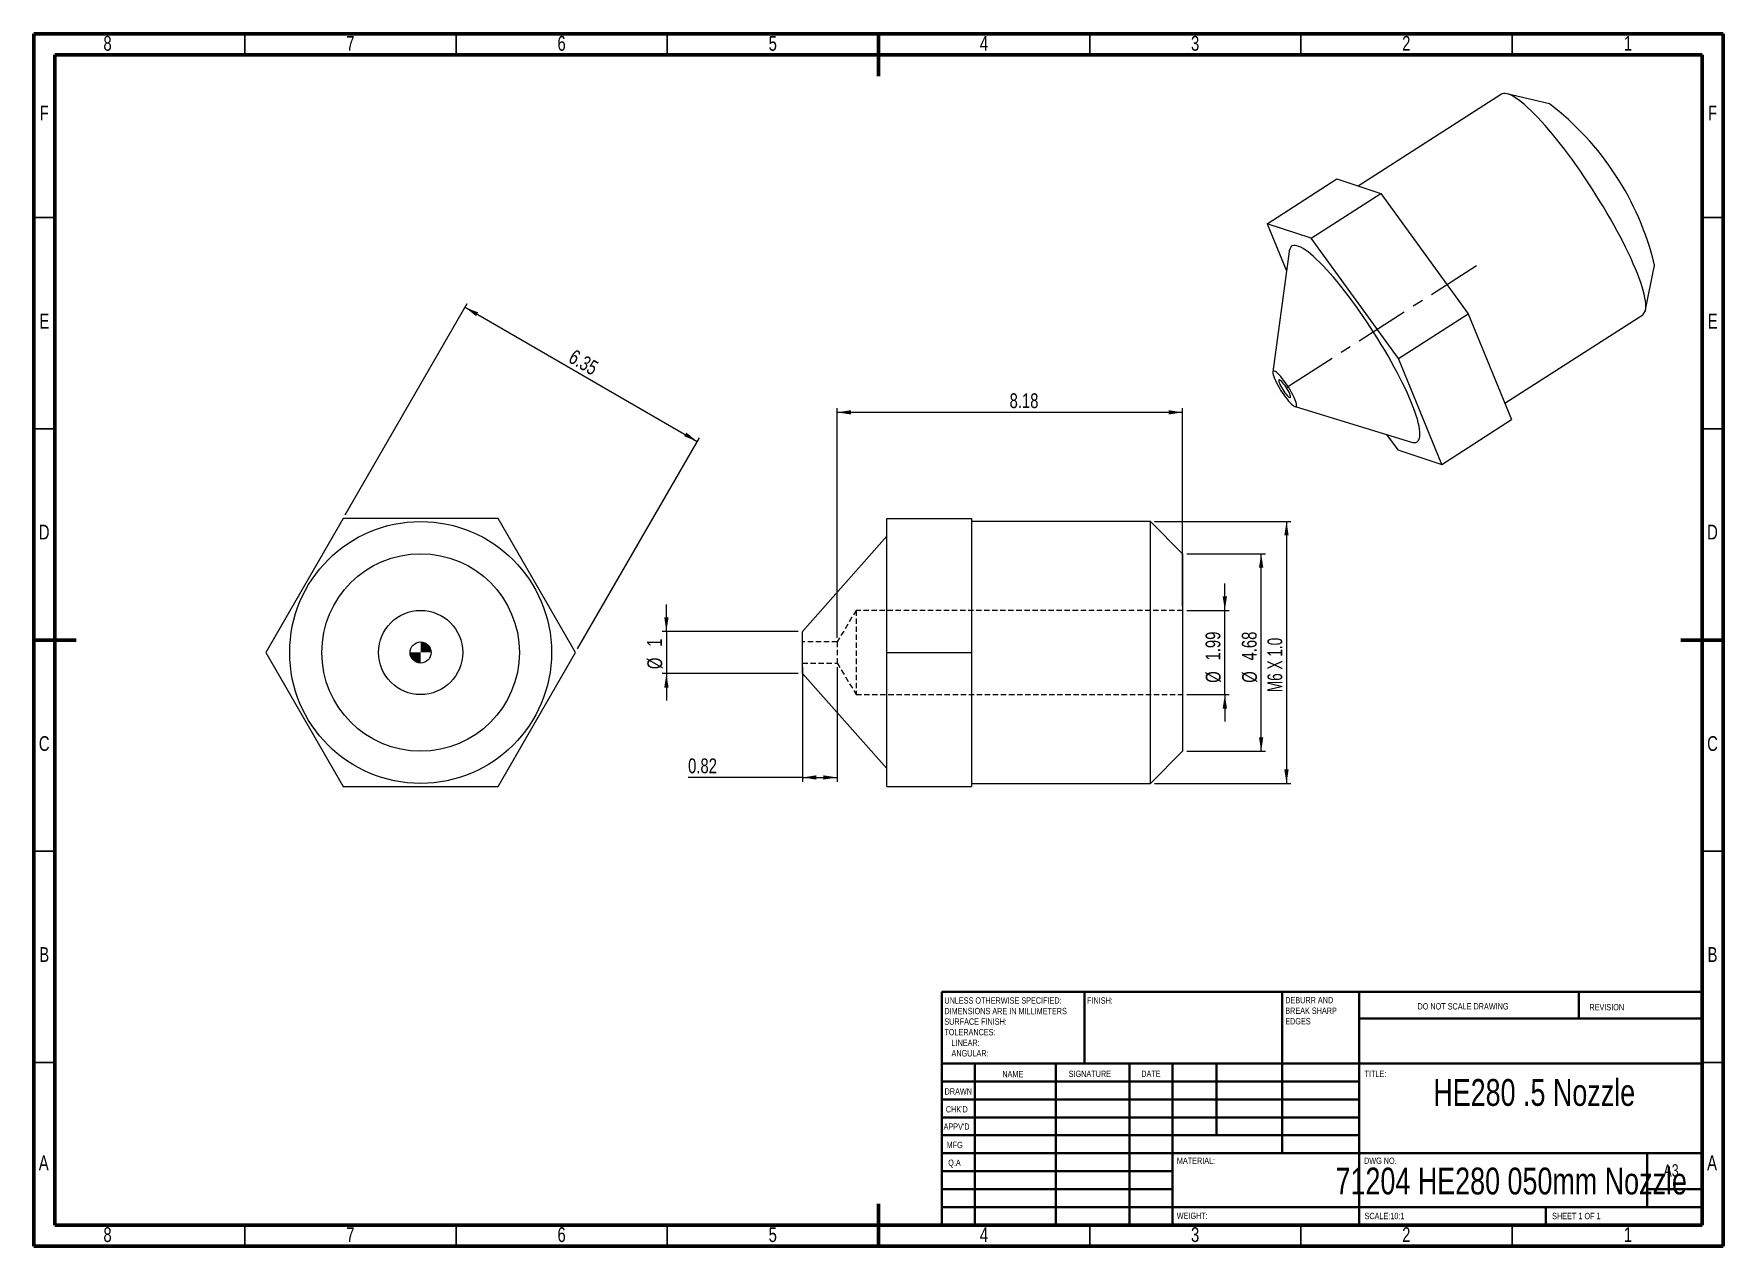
# Model space of a CAD drawing. Header units: millimetres. Extents: x 15 to 415, y 5 to 292.
import ezdxf

# ---------------------------------------------------------------- set-up
doc = ezdxf.new("R2010")
doc.units = ezdxf.units.MM
doc.linetypes.add('CENTERX2', pattern=[20.32, 12.7, -2.54, 2.54, -2.54])
doc.linetypes.add('HIDDEN', pattern=[1.905, 1.27, -0.635])
doc.styles.add('SLDTEXTSTYLE0', font='TXT', dxfattribs={"width": 0.75})
doc.styles.add('SLDTEXTSTYLE1', font='TXT', dxfattribs={"width": 0.686449})
doc.styles.add('SLDTEXTSTYLE2', font='TXT', dxfattribs={"width": 0.6875})
doc.dimstyles.new('SLDDIMSTYLE0', dxfattribs={"dimtxt": 3.5, "dimasz": 3.302, "dimexe": 0, "dimexo": 0.0625, "dimgap": 0.875, "dimtad": 1, "dimlfac": 0.1, "dimrnd": 1e-09, "dimzin": 12, "dimdsep": 46, "dimtxsty": 'SLDTEXTSTYLE0', "dimsah": 1, "dimcen": 0.09, "dimadec": 0, "dimazin": 3, "dimtfac": 1, "dimtofl": 0, "dimtmove": 0, "dimatfit": 3, "dimfxl": 1, "dimfrac": 2, "dimtolj": 1, "dimtzin": 12, "dimarcsym": 0})
doc.dimstyles.new('SLDDIMSTYLE1', dxfattribs={"dimtxt": 3.5, "dimasz": 3.302, "dimexe": 0, "dimexo": 0.0625, "dimgap": 0.875, "dimtad": 1, "dimlfac": 0.1, "dimrnd": 1e-09, "dimzin": 12, "dimdsep": 46, "dimtxsty": 'SLDTEXTSTYLE0', "dimsah": 1, "dimcen": 0.09, "dimadec": 0, "dimazin": 3, "dimtfac": 1, "dimtmove": 0, "dimatfit": 0, "dimfxl": 1, "dimfrac": 2, "dimtolj": 1, "dimtzin": 12, "dimarcsym": 0})
doc.dimstyles.new('SLDDIMSTYLE2', dxfattribs={"dimtxt": 3.5, "dimasz": 3.302, "dimexe": 0, "dimexo": 0.0625, "dimgap": 0.875, "dimtad": 1, "dimlfac": 0.1, "dimrnd": 1e-09, "dimdsep": 46, "dimtxsty": 'SLDTEXTSTYLE0', "dimsah": 1, "dimcen": 0.09, "dimadec": 0, "dimazin": 2, "dimtfac": 1, "dimtofl": 0, "dimtmove": 0, "dimatfit": 3, "dimfxl": 1, "dimfrac": 2, "dimtolj": 1, "dimtzin": 12, "dimarcsym": 0})

# ---------------------------------------------------------------- blocks, each defined once
blk = doc.blocks.new('SW_NOTE_0')
at = {"color": 0, "linetype": 'Continuous', "lineweight": 0, "char_height": 1.5, "attachment_point": 1, "style": 'SLDTEXTSTYLE0'}
for s, insert in [('UNLESS OTHERWISE SPECIFIED:', (0, 1.93)), ('SURFACE FINISH:', (0, -3.07)), ('DIMENSIONS ARE IN MILLIMETERS', (0, -0.57)), ('TOLERANCES:', (0, -5.57)), ('ANGULAR:', (1.69, -10.57)), ('LINEAR:', (1.69, -8.07))]:
    blk.add_mtext(s, dxfattribs=dict(at, insert=insert))
blk = doc.blocks.new('SW_NOTE_1')
at = {"color": 0, "linetype": 'Continuous', "lineweight": 0, "char_height": 1.5, "attachment_point": 1, "style": 'SLDTEXTSTYLE0'}
for s, insert in [('DEBURR AND', (0, 1.93)), ('BREAK SHARP', (0, -0.57)), ('EDGES', (0, -3.07))]:
    blk.add_mtext(s, dxfattribs=dict(at, insert=insert))
blk = doc.blocks.new('_D')
at = {"color": 7, "linetype": 'Continuous', "lineweight": 0}
for p, q in [((88.75, 178.16), (117.6, 228.13)), ((117.1, 227.26), (172.09, 195.51)), ((143.75, 146.41), (172.59, 196.38))]:
    blk.add_line(p, q, dxfattribs=at)
for points in [[(117.1, 227.26), (119.71, 225.17), (120.21, 226.05)], [(172.09, 195.51), (169.49, 197.6), (168.98, 196.72)]]:
    blk.add_solid(points, dxfattribs=at)
at = {"color": 7, "linetype": 'Continuous', "lineweight": 0, "insert": (143.09, 217.47), "char_height": 3.5, "attachment_point": 1, "rotation": 330, "style": 'SLDTEXTSTYLE0'}
blk.add_mtext('6.35', dxfattribs=at)
blk = doc.blocks.new('SW_DOWELSYMBOL_0')
at = {"linetype": 'Continuous', "lineweight": 0}
h = blk.add_hatch(color=0, dxfattribs=at)
edge = h.paths.add_edge_path(flags=0)
edge.add_arc((0, 0), 2.5, 180, 270)
edge.add_line((0, -2.5), (0, 0))
edge.add_line((0, 0), (-2.5, 0))
h = blk.add_hatch(color=0, dxfattribs=at)
edge = h.paths.add_edge_path(flags=0)
edge.add_arc((0, 0), 2.5, 0, 90)
edge.add_line((0, 2.5), (0, 0))
edge.add_line((0, 0), (2.5, 0))
at = {"color": 0, "linetype": 'Continuous', "lineweight": 0}
blk.add_circle((0, 0), 2.5, dxfattribs=at)
blk = doc.blocks.new('_D_1')
at = {"color": 7, "linetype": 'Continuous', "lineweight": 0}
for p, q in [((297, 155.52), (297, 161.87)), ((288, 155.52), (298, 155.52)), ((297, 135.58), (297, 155.52)), ((288, 135.58), (298, 135.58)), ((297, 135.58), (297, 129.23))]:
    blk.add_line(p, q, dxfattribs=at)
for points in [[(297, 155.52), (297.51, 158.82), (296.49, 158.82)], [(297, 135.58), (296.49, 132.28), (297.51, 132.28)]]:
    blk.add_solid(points, dxfattribs=at)
at = {"color": 7, "linetype": 'Continuous', "lineweight": 0, "char_height": 3.5, "attachment_point": 1, "rotation": 90, "style": 'SLDTEXTSTYLE0'}
for s, insert in [('1.99', (292.44, 143.65)), ('%%c', (292.49, 138.37))]:
    blk.add_mtext(s, dxfattribs=dict(at, insert=insert))
blk = doc.blocks.new('_D_2')
at = {"color": 7, "linetype": 'Continuous', "lineweight": 0}
for p, q in [((280.38, 176.55), (312.6, 176.55)), ((311.6, 176.55), (311.6, 114.55)), ((280.38, 114.55), (312.6, 114.55))]:
    blk.add_line(p, q, dxfattribs=at)
for points in [[(311.6, 176.55), (311.09, 173.25), (312.11, 173.25)], [(311.6, 114.55), (312.11, 117.85), (311.09, 117.85)]]:
    blk.add_solid(points, dxfattribs=at)
at = {"color": 7, "linetype": 'Continuous', "lineweight": 0, "insert": (307.09, 136.15), "char_height": 3.5, "attachment_point": 1, "rotation": 90, "style": 'SLDTEXTSTYLE2'}
blk.add_mtext('M6 X 1.0', dxfattribs=at)
blk = doc.blocks.new('_D_3')
at = {"color": 7, "linetype": 'Continuous', "lineweight": 0}
for p, q in [((288, 168.93), (306.6, 168.93)), ((305.6, 122.17), (305.6, 168.93)), ((288, 122.17), (306.6, 122.17))]:
    blk.add_line(p, q, dxfattribs=at)
for points in [[(305.6, 168.93), (305.09, 165.63), (306.11, 165.63)], [(305.6, 122.17), (306.11, 125.47), (305.09, 125.47)]]:
    blk.add_solid(points, dxfattribs=at)
at = {"color": 7, "linetype": 'Continuous', "lineweight": 0, "char_height": 3.5, "attachment_point": 1, "rotation": 90, "style": 'SLDTEXTSTYLE0'}
for s, insert in [('4.68', (301.03, 143.65)), ('%%c', (301.09, 138.37))]:
    blk.add_mtext(s, dxfattribs=dict(at, insert=insert))
blk = doc.blocks.new('_D_4')
at = {"color": 7, "linetype": 'Continuous', "lineweight": 0}
for p, q in [((164.78, 150.55), (164.78, 156.9)), ((196, 150.55), (163.78, 150.55)), ((164.78, 150.55), (164.78, 140.55)), ((196, 140.55), (163.78, 140.55)), ((164.78, 140.55), (164.78, 134.2))]:
    blk.add_line(p, q, dxfattribs=at)
for points in [[(164.78, 150.55), (165.29, 153.85), (164.27, 153.85)], [(164.78, 140.55), (164.27, 137.25), (165.29, 137.25)]]:
    blk.add_solid(points, dxfattribs=at)
at = {"color": 7, "linetype": 'Continuous', "lineweight": 0, "char_height": 3.5, "attachment_point": 1, "rotation": 90, "style": 'SLDTEXTSTYLE0'}
for s, insert in [('1', (160.22, 146.88)), ('%%c', (160.27, 141.6))]:
    blk.add_mtext(s, dxfattribs=dict(at, insert=insert))
blk = doc.blocks.new('_D_5')
at = {"color": 7, "linetype": 'Continuous', "lineweight": 0}
for p, q in [((197, 142.05), (197, 114.96)), ((205.21, 142.05), (205.21, 114.96)), ((197, 115.96), (169.92, 115.96)), ((197, 115.96), (205.21, 115.96))]:
    blk.add_line(p, q, dxfattribs=at)
for points in [[(197, 115.96), (200.3, 115.45), (200.3, 116.47)], [(205.21, 115.96), (201.91, 116.47), (201.91, 115.45)]]:
    blk.add_solid(points, dxfattribs=at)
at = {"color": 7, "linetype": 'Continuous', "lineweight": 0, "insert": (169.92, 120.47), "char_height": 3.5, "attachment_point": 1, "style": 'SLDTEXTSTYLE0'}
blk.add_mtext('0.82', dxfattribs=at)
blk = doc.blocks.new('_D_6')
at = {"color": 7, "linetype": 'Continuous', "lineweight": 0}
for p, q in [((205.21, 149.05), (205.21, 203.39)), ((287, 202.39), (205.21, 202.39)), ((287, 156.52), (287, 203.39))]:
    blk.add_line(p, q, dxfattribs=at)
for points in [[(205.21, 202.39), (208.52, 201.88), (208.52, 202.9)], [(287, 202.39), (283.7, 202.9), (283.7, 201.88)]]:
    blk.add_solid(points, dxfattribs=at)
at = {"color": 7, "linetype": 'Continuous', "lineweight": 0, "insert": (246.04, 206.9), "char_height": 3.5, "attachment_point": 1, "style": 'SLDTEXTSTYLE0'}
blk.add_mtext('8.18', dxfattribs=at)

msp = doc.modelspace()

# ---------------------------------------------------------------- linework, layer by layer
at = {"color": 7, "linetype": 'Continuous', "lineweight": 60}
for p, q in [((15, 292), (415, 292)), ((15, 5), (15, 292)), ((215, 292), (215, 282)), ((415, 292), (415, 5)), ((20, 287), (410, 287)), ((20, 10), (20, 287)), ((410, 287), (410, 10)), ((15, 148.5), (25, 148.5)), ((415, 148.5), (405, 148.5)), ((410, 65.25), (410, 10)), ((215, 5), (215, 15)), ((410, 10), (20, 10)), ((410, 10), (222.8, 10)), ((415, 5), (15, 5))]:
    msp.add_line(p, q, dxfattribs=at)
at = {"color": 7, "linetype": 'Continuous', "lineweight": 30}
for p, q in [((65, 292), (65, 287)), ((115, 292), (115, 287)), ((165, 292), (165, 287)), ((265, 292), (265, 287)), ((315, 292), (315, 287)), ((365, 292), (365, 287)), ((15, 248.5), (20, 248.5)), ((415, 248.5), (410, 248.5)), ((15, 198.5), (20, 198.5)), ((415, 198.5), (410, 198.5)), ((15, 98.5), (20, 98.5)), ((415, 98.5), (410, 98.5)), ((15, 48.5), (20, 48.5)), ((415, 48.5), (410, 48.5)), ((65, 5), (65, 10)), ((115, 5), (115, 10)), ((165, 5), (165, 10)), ((265, 5), (265, 10)), ((315, 5), (315, 10)), ((365, 5), (365, 10))]:
    msp.add_line(p, q, dxfattribs=at)
at = {"color": 7, "linetype": 'Continuous', "lineweight": 15}
for p, q in [((362.469, 277.69), (328.595, 255.968)), ((373.879, 275.407), (363.8, 277.817)), ((307.014, 247.047), (323.53, 257.638)), ((323.53, 257.638), (333.95, 254.203)), ((317.434, 243.611), (333.95, 254.203)), ((333.95, 254.203), (354.625, 225.717)), ((307.014, 247.047), (311.593, 235.864)), ((317.434, 243.611), (307.014, 247.047)), ((312.218, 240.49), (308.361, 211.957)), ((338.109, 215.126), (317.434, 243.611)), ((396.608, 226.656), (398.622, 236.822)), ((338.109, 215.126), (354.625, 225.717)), ((354.625, 225.717), (364.881, 200.667)), ((363.287, 204.562), (395.937, 225.499)), ((348.365, 190.076), (338.109, 215.126)), ((313.624, 203.75), (341.164, 195.352)), ((348.365, 190.076), (364.881, 200.667)), ((335.315, 197.135), (337.946, 193.511)), ((337.946, 193.511), (348.365, 190.076)), ((88.253, 177.297), (69.922, 145.547)), ((124.915, 177.297), (88.253, 177.297)), ((143.245, 145.547), (124.915, 177.297)), ((217.002, 177.297), (237.002, 177.297)), ((217.002, 145.547), (217.002, 177.297)), ((237.002, 177.297), (237.002, 145.547)), ((279.382, 176.547), (237.002, 176.547)), ((287.002, 168.927), (279.382, 176.547)), ((279.382, 145.547), (279.382, 176.547)), ((217.002, 173.047), (197.002, 150.547)), ((287.002, 168.927), (287.002, 145.547)), ((197.002, 145.547), (197.002, 150.547)), ((69.922, 145.547), (88.253, 113.797)), ((124.915, 113.797), (143.245, 145.547)), ((197.002, 140.547), (197.002, 145.547)), ((217.002, 145.547), (237.002, 145.547)), ((217.002, 113.797), (217.002, 145.547)), ((237.002, 145.547), (237.002, 113.797)), ((279.382, 114.547), (279.382, 145.547)), ((287.002, 145.547), (287.002, 122.167)), ((197.002, 140.547), (217.002, 118.047)), ((279.382, 114.547), (287.002, 122.167)), ((88.253, 113.797), (124.915, 113.797)), ((217.002, 113.797), (237.002, 113.797)), ((237.002, 114.547), (279.382, 114.547))]:
    msp.add_line(p, q, dxfattribs=at)
at = {"color": 7, "linetype": 'CENTERX2'}
msp.add_line((356.593, 237.096), (309.522, 206.911), dxfattribs=at)
at = {"color": 7, "linetype": 'HIDDEN', "lineweight": 0}
for p, q in [((209.702, 155.517), (205.214, 148.047)), ((209.702, 155.517), (209.702, 135.578)), ((287.002, 155.517), (209.702, 155.517)), ((205.214, 148.047), (197.002, 148.047)), ((205.214, 148.047), (205.214, 143.047)), ((197.002, 143.047), (205.214, 143.047)), ((205.214, 143.047), (209.702, 135.578)), ((209.702, 135.578), (287.002, 135.578))]:
    msp.add_line(p, q, dxfattribs=at)
at = {"color": 7, "linetype": 'Continuous', "lineweight": 40}
for p, q in [((230, 65.25), (410, 65.25)), ((230, 65.25), (230, 10)), ((263.8, 48.25), (263.8, 65.25)), ((310.6, 65.25), (310.6, 27)), ((328.8, 65.25), (328.8, 10)), ((380.8, 58.875), (380.8, 65.25)), ((410, 58.875), (328.8, 58.875)), ((410, 48.25), (230, 48.25)), ((237.8, 48.25), (237.8, 10)), ((256.991, 48.25), (256.991, 10)), ((274.399, 48.25), (274.399, 10)), ((284.6, 10), (284.6, 48.25)), ((295, 31.25), (295, 48.25)), ((328.8, 44), (230, 44)), ((328.8, 39.75), (230, 39.75)), ((328.8, 35.5), (230, 35.5)), ((328.8, 31.25), (230, 31.25)), ((284.6, 27), (230, 27)), ((284.6, 27), (410, 27)), ((397, 14.25), (397, 27)), ((284.6, 22.75), (230, 22.75)), ((284.6, 18.5), (230, 18.5)), ((410, 18.5), (397, 18.5)), ((230, 14.25), (410, 14.25)), ((373, 10), (373, 14.25))]:
    msp.add_line(p, q, dxfattribs=at)
at = {"color": 7, "linetype": 'Continuous', "lineweight": 15, "flags": 128}
for points in [[(396.686, 227.508), (396.665, 228.115), (396.592, 228.79), (396.468, 229.533), (396.294, 230.34), (396.07, 231.209), (395.796, 232.138), (395.474, 233.125), (395.104, 234.165), (394.687, 235.257), (394.225, 236.396), (393.718, 237.58), (393.169, 238.806), (392.58, 240.068), (391.95, 241.365), (391.284, 242.691), (390.582, 244.044), (389.847, 245.419), (389.08, 246.812), (388.285, 248.219), (387.463, 249.635), (386.617, 251.058), (385.748, 252.482), (384.861, 253.904), (383.957, 255.318), (383.04, 256.722), (382.11, 258.111), (381.173, 259.481), (380.23, 260.827), (379.283, 262.147), (378.337, 263.435), (377.393, 264.689), (376.454, 265.905), (375.523, 267.078), (374.603, 268.206), (373.697, 269.285), (372.807, 270.313), (371.935, 271.285), (371.085, 272.2), (370.259, 273.054), (369.458, 273.846), (368.687, 274.572), (367.946, 275.231), (367.239, 275.82), (366.566, 276.338), (365.931, 276.784), (365.334, 277.156), (364.778, 277.453), (364.264, 277.674), (363.795, 277.818), (363.37, 277.886), (362.992, 277.877), (362.661, 277.79), (362.469, 277.69)], [(343.198, 197.194), (343.177, 197.769), (343.104, 198.413), (342.979, 199.124), (342.804, 199.899), (342.579, 200.736), (342.304, 201.633), (341.981, 202.586), (341.61, 203.591), (341.193, 204.647), (340.731, 205.749), (340.226, 206.893), (339.679, 208.076), (339.092, 209.294), (338.468, 210.543), (337.807, 211.818), (337.113, 213.116), (336.388, 214.432), (335.634, 215.762), (334.853, 217.101), (334.049, 218.444), (333.223, 219.788), (332.379, 221.128), (331.52, 222.46), (330.648, 223.779), (329.766, 225.08), (328.877, 226.359), (327.984, 227.613), (327.09, 228.837), (326.198, 230.026), (325.311, 231.178), (324.433, 232.287), (323.564, 233.351), (322.71, 234.366), (321.872, 235.328), (321.053, 236.235), (320.257, 237.082), (319.485, 237.869), (318.74, 238.591), (318.026, 239.247), (317.343, 239.833), (316.694, 240.35), (316.083, 240.794), (315.509, 241.164), (314.976, 241.459), (314.486, 241.678), (314.039, 241.82), (313.638, 241.885), (313.283, 241.872), (312.976, 241.782), (312.718, 241.615), (312.51, 241.371), (312.352, 241.051), (312.245, 240.657), (312.218, 240.49)], [(398.681, 237.464), (398.652, 237.005), (398.622, 236.822)], [(313.993, 204.085), (313.969, 204.353), (313.892, 204.689), (313.765, 205.085), (313.59, 205.535), (313.369, 206.031), (313.108, 206.562), (312.81, 207.12), (312.482, 207.694), (312.13, 208.273), (311.76, 208.846), (311.379, 209.403), (310.994, 209.933), (310.613, 210.427), (310.242, 210.875), (309.888, 211.269), (309.558, 211.601), (309.258, 211.866), (308.994, 212.058), (308.771, 212.174), (308.592, 212.212), (308.462, 212.17), (308.382, 212.051), (308.354, 211.855), (308.378, 211.587), (308.455, 211.252), (308.582, 210.856), (308.758, 210.405), (308.978, 209.91), (309.24, 209.378), (309.537, 208.82), (309.865, 208.246), (310.217, 207.668), (310.587, 207.094), (310.968, 206.537), (311.353, 206.007), (311.735, 205.514), (312.106, 205.066), (312.46, 204.672), (312.789, 204.339), (313.089, 204.075), (313.353, 203.883), (313.576, 203.767), (313.755, 203.729), (313.885, 203.77), (313.965, 203.89), (313.993, 204.085)], [(312.584, 206.028), (312.559, 206.224), (312.485, 206.483), (312.363, 206.796), (312.199, 207.152), (311.997, 207.537), (311.765, 207.937), (311.512, 208.339), (311.247, 208.728), (310.979, 209.089), (310.719, 209.41), (310.474, 209.678), (310.255, 209.885), (310.069, 210.023), (309.923, 210.087), (309.823, 210.074), (309.771, 209.985), (309.77, 209.823), (309.819, 209.594), (309.918, 209.307), (310.061, 208.971), (310.246, 208.599), (310.463, 208.205), (310.706, 207.801), (310.967, 207.404), (311.234, 207.028), (311.5, 206.685), (311.754, 206.389), (311.986, 206.15), (312.19, 205.977), (312.356, 205.876), (312.48, 205.851), (312.557, 205.902), (312.584, 206.028)], [(341.164, 195.352), (341.547, 195.261), (341.925, 195.235), (342.256, 195.286), (342.539, 195.415), (342.772, 195.62), (342.955, 195.902), (343.087, 196.259), (343.169, 196.69), (343.198, 197.194)]]:
    msp.add_lwpolyline(points, dxfattribs=at)
at = {"color": 7, "linetype": 'Continuous', "lineweight": 15}
for radius in [31, 23.38, 9.969, 2.5]:
    msp.add_circle((106.584, 145.547), radius, dxfattribs=at)
for centre, radius, start, end in [((332.52, 221.294), 68.109, 13.73437, 52.60871), ((394.456, 227.195), 2.251, 311.13067, 7.99651)]:
    msp.add_arc(centre, radius, start, end, dxfattribs=at)

# ---------------------------------------------------------------- block references
at = {"color": 7, "linetype": 'Continuous', "lineweight": 0}
for name, p in [('SW_DOWELSYMBOL_0', (106.584, 145.547)), ('SW_NOTE_1', (311.309, 62.069)), ('SW_NOTE_0', (230.594, 61.987))]:
    msp.add_blockref(name, p, dxfattribs=at)

# ---------------------------------------------------------------- texts
for s, insert, char_height, attachment_point, style in [('8', (32.465, 291.486), 3.5, 2, 'SLDTEXTSTYLE0'), ('7', (89.965, 291.486), 3.5, 2, 'SLDTEXTSTYLE0'), ('6', (139.965, 291.486), 3.5, 2, 'SLDTEXTSTYLE0'), ('5', (189.965, 291.486), 3.5, 2, 'SLDTEXTSTYLE0'), ('4', (239.965, 291.486), 3.5, 2, 'SLDTEXTSTYLE0'), ('3', (289.965, 291.486), 3.5, 2, 'SLDTEXTSTYLE0'), ('2', (339.965, 291.486), 3.5, 2, 'SLDTEXTSTYLE0'), ('1', (392.465, 291.486), 3.5, 2, 'SLDTEXTSTYLE0'), ('F', (17.464, 274.986), 3.5, 2, 'SLDTEXTSTYLE0'), ('F', (412.464, 274.986), 3.5, 2, 'SLDTEXTSTYLE0'), ('E', (17.506, 225.736), 3.5, 2, 'SLDTEXTSTYLE0'), ('E', (412.506, 225.736), 3.5, 2, 'SLDTEXTSTYLE0'), ('D', (17.46, 175.791), 3.5, 2, 'SLDTEXTSTYLE0'), ('D', (412.46, 175.791), 3.5, 2, 'SLDTEXTSTYLE0'), ('C', (17.464, 125.736), 3.5, 2, 'SLDTEXTSTYLE0'), ('C', (412.464, 125.736), 3.5, 2, 'SLDTEXTSTYLE0'), ('B', (17.473, 75.791), 3.5, 2, 'SLDTEXTSTYLE0'), ('B', (412.473, 75.791), 3.5, 2, 'SLDTEXTSTYLE0'), ('FINISH:', (264.371, 63.919), 1.5, 1, 'SLDTEXTSTYLE0'), ('DO NOT SCALE DRAWING', (342.615, 62.533), 1.5, 1, 'SLDTEXTSTYLE0'), ('REVISION', (383.328, 62.335), 1.5, 1, 'SLDTEXTSTYLE0'), ('NAME', (244.322, 46.501), 1.5, 1, 'SLDTEXTSTYLE0'), ('SIGNATURE', (260.034, 46.562), 1.5, 1, 'SLDTEXTSTYLE0'), ('DATE', (277.215, 46.576), 1.5, 1, 'SLDTEXTSTYLE0'), ('TITLE:', (330.09, 46.576), 1.5, 1, 'SLDTEXTSTYLE0'), ('HE280 .5 Nozzle', (370.254, 44.572), 6.35, 2, 'SLDTEXTSTYLE0'), ('DRAWN', (230.643, 42.385), 1.5, 1, 'SLDTEXTSTYLE1'), ("CHK'D", (230.939, 38.162), 1.5, 1, 'SLDTEXTSTYLE0'), ("APPV'D", (230.402, 34.066), 1.5, 1, 'SLDTEXTSTYLE0'), ('MFG', (231.124, 29.716), 1.5, 1, 'SLDTEXTSTYLE0'), ('A', (17.36, 26.486), 3.5, 2, 'SLDTEXTSTYLE0'), ('Q.A', (231.509, 25.505), 1.5, 1, 'SLDTEXTSTYLE0'), ('MATERIAL:', (285.646, 25.986), 1.5, 1, 'SLDTEXTSTYLE0'), ('DWG NO.', (329.953, 25.986), 1.5, 1, 'SLDTEXTSTYLE0'), ('A3', (400.871, 24.406), 2.9104, 1, 'SLDTEXTSTYLE0'), ('A', (412.36, 26.486), 3.5, 2, 'SLDTEXTSTYLE0'), ('71204 HE280 050mm Nozzle', (364.807, 23.607), 6.35, 2, 'SLDTEXTSTYLE0'), ('WEIGHT:', (285.618, 12.949), 1.4986, 1, 'SLDTEXTSTYLE0'), ('SCALE:10:1', (330.074, 12.9), 1.5, 1, 'SLDTEXTSTYLE0'), ('SHEET 1 OF 1', (374.478, 12.9), 1.5, 1, 'SLDTEXTSTYLE2'), ('8', (32.465, 9.486), 3.5, 2, 'SLDTEXTSTYLE0'), ('7', (89.965, 9.486), 3.5, 2, 'SLDTEXTSTYLE0'), ('6', (139.965, 9.486), 3.5, 2, 'SLDTEXTSTYLE0'), ('5', (189.965, 9.486), 3.5, 2, 'SLDTEXTSTYLE0'), ('4', (239.965, 9.486), 3.5, 2, 'SLDTEXTSTYLE0'), ('3', (289.965, 9.486), 3.5, 2, 'SLDTEXTSTYLE0'), ('2', (339.965, 9.486), 3.5, 2, 'SLDTEXTSTYLE0'), ('1', (392.465, 9.486), 3.5, 2, 'SLDTEXTSTYLE0')]:
    msp.add_mtext(s, dxfattribs=dict(at, insert=insert, char_height=char_height, attachment_point=attachment_point, style=style))

# ---------------------------------------------------------------- dimensions: what is measured, and where the dimension line sits
dim = msp.add_linear_dim(base=(172.092, 195.511), p1=(88.253, 177.297), p2=(143.245, 145.547), angle=330, dimstyle='SLDDIMSTYLE0', dxfattribs=at)
dim.commit()
dim.dimension.update_dxf_attribs({"geometry": '_D', "text_midpoint": (144.751, 211.297), "dimtype": 160})
for base, p1, p2, dimstyle, picture, middle in [((205.214, 202.388), (287.002, 155.517), (205.214, 148.047), 'SLDDIMSTYLE0', '_D_6', (250.563, 202.388)), ((205.214, 115.958), (197.002, 143.047), (205.214, 143.047), 'SLDDIMSTYLE2', '_D_5', (174.441, 115.958))]:
    dim = msp.add_linear_dim(base=base, p1=p1, p2=p2, dimstyle=dimstyle, dxfattribs=at)
    dim.commit()
    dim.dimension.update_dxf_attribs({"geometry": picture, "text_midpoint": middle, "dimtype": 160})
for base, p1, p2, text, dimstyle, picture, middle in [((311.597, 114.547), (279.382, 176.547), (279.382, 114.547), 'M6 X 1.0', 'SLDDIMSTYLE0', '_D_2', (311.597, 145.537)), ((305.597, 168.927), (287.002, 122.167), (287.002, 168.927), '%%c<>', 'SLDDIMSTYLE0', '_D_3', (305.597, 145.537)), ((297.002, 155.517), (287.002, 135.578), (287.002, 155.517), '%%c<>', 'SLDDIMSTYLE1', '_D_1', (297.002, 145.537)), ((164.781, 140.547), (197.002, 150.547), (197.002, 140.547), '%%c<>', 'SLDDIMSTYLE1', '_D_4', (164.781, 145.537))]:
    dim = msp.add_linear_dim(base=base, p1=p1, p2=p2, angle=90, text=text, dimstyle=dimstyle, dxfattribs=at)
    dim.commit()
    dim.dimension.update_dxf_attribs({"geometry": picture, "text_midpoint": middle, "dimtype": 160})

doc.saveas('drawing.dxf')
